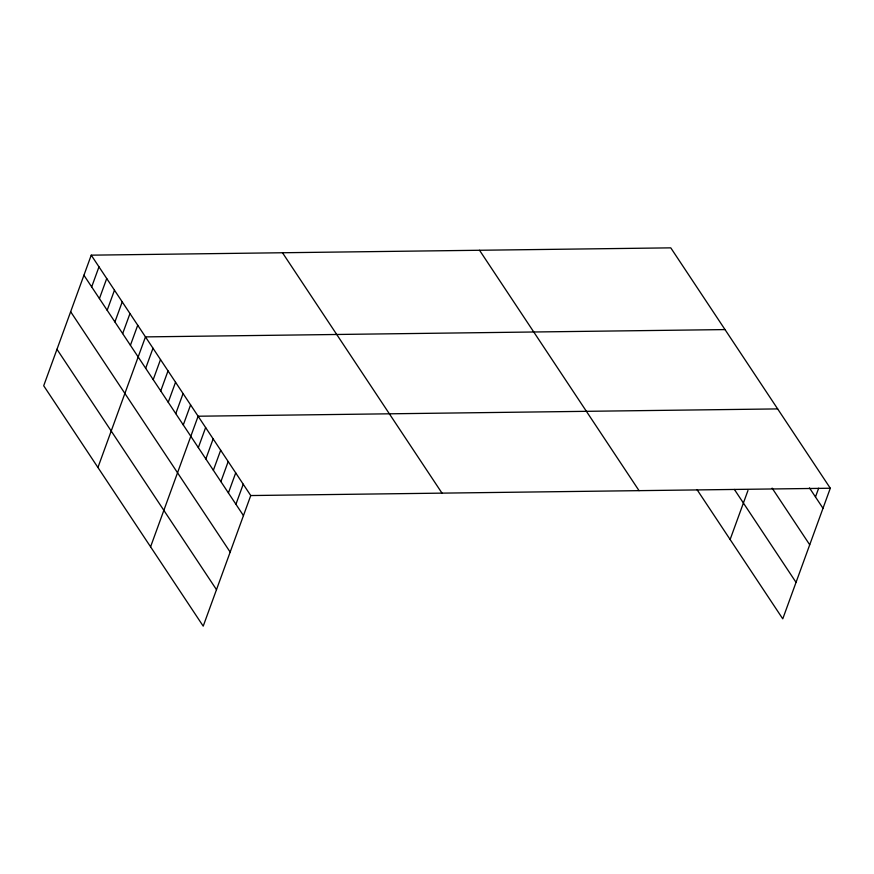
<?xml version="1.0" encoding="UTF-8"?>
<svg xmlns="http://www.w3.org/2000/svg" width="874" height="874" viewBox="0 0 874 874"><rect width="100%" height="100%" fill="white"/><g stroke="black" fill="none" stroke-linecap="round" stroke-linejoin="round"><path stroke-width="1.31" d="M91.235 255.164L43.7 385.762L203.216 626.145L250.751 495.547L91.235 255.164L670.784 247.855L830.3 488.238L782.765 618.836L697.037 489.648M91.683 286.901L98.98 266.843M99.428 298.58L106.726 278.522M107.174 310.259L114.472 290.19M114.92 321.938L122.229 301.869M122.666 333.606L129.975 313.548M130.423 345.285L137.721 325.226M97.932 467.492L145.466 336.894L725.016 329.585M145.685 368.293L152.994 348.223M153.212 379.622L160.51 359.564M160.729 390.962L168.027 370.893M168.245 402.291L175.554 382.222M175.772 413.621L183.07 393.562M183.289 424.95L190.587 404.891M150.579 546.818L198.114 416.221L777.663 408.912M198.332 447.619L205.63 427.55M205.849 458.948L213.147 438.89M213.365 470.278L220.674 450.219M220.893 481.618L228.19 461.548M228.409 492.947L235.707 472.878M235.925 504.276L243.234 484.218M730.129 539.509L747.958 490.5M815.475 496.967L818.676 488.184M250.751 495.547L830.3 488.238M809.466 487.9L823.002 508.297M772.124 488.118L809.717 544.775M734.379 489.429L796.039 582.357M479.531 250.27L639.047 490.653M282.488 252.75L442.004 493.133M83.926 275.234L243.453 515.605M70.652 311.712L230.168 552.084M56.974 349.294L216.49 589.666"/></g></svg>
